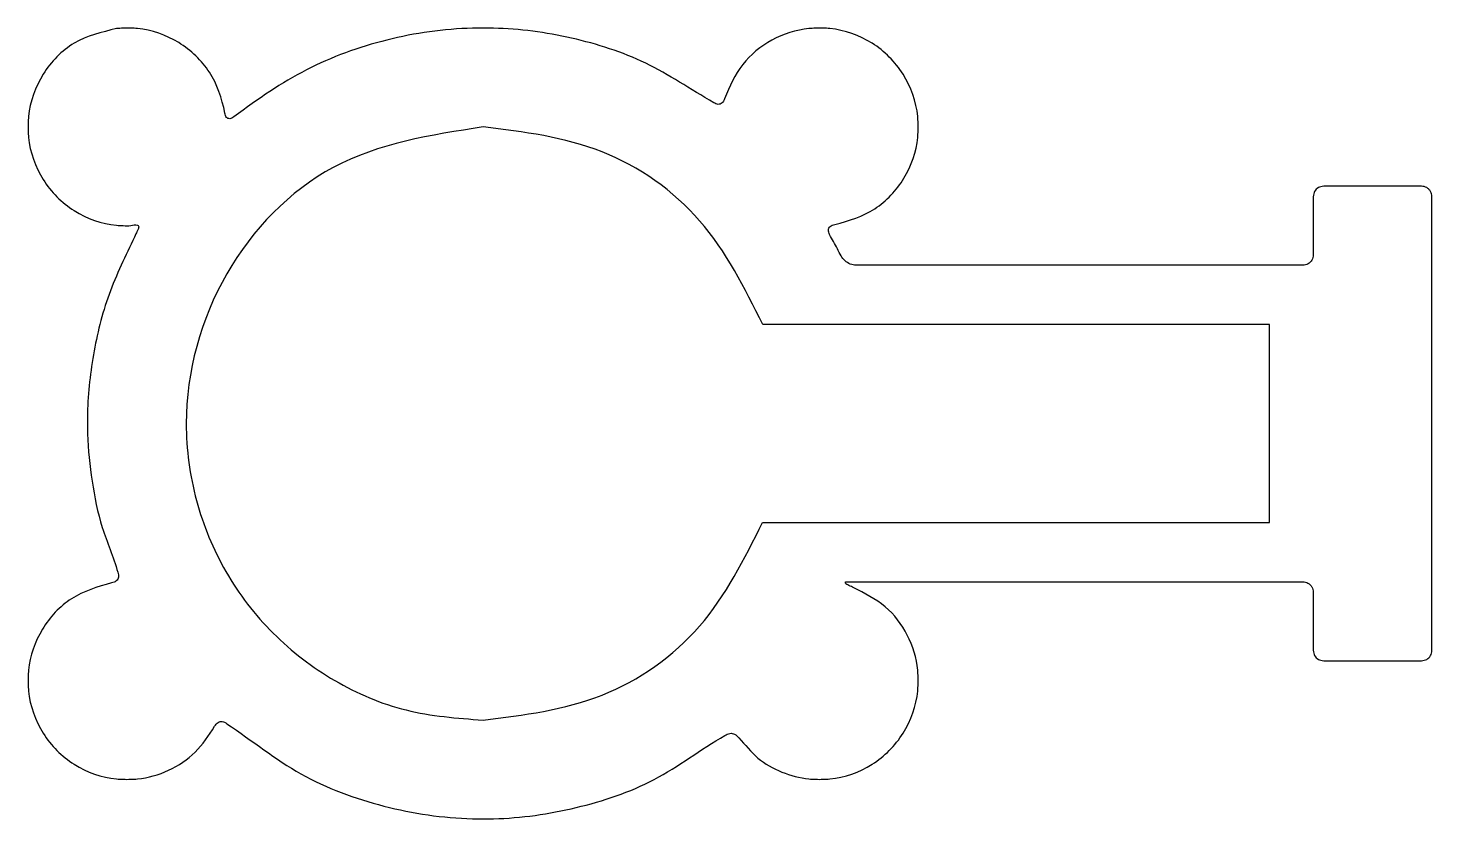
# Model space of a CAD drawing. Extents: x 0.1 to 35.6, y 277 to 297.
import ezdxf

# ---------------------------------------------------------------- set-up
doc = ezdxf.new("R2010")
doc.units = 0
doc.layers.add('LIG', color=7, linetype='CONTINUOUS')
doc.layers.add('PI', color=7, linetype='CONTINUOUS')

msp = doc.modelspace()

# ---------------------------------------------------------------- linework, layer by layer
at = {"layer": 'LIG', "color": 7}
msp.add_lwpolyline([(11.587407, 294.499894)], close=True, dxfattribs=at)
msp.add_lwpolyline([(18.653125, 284.499988), (31.46733, 284.499988), (31.46733, 289.5002), (18.658293, 289.5002)], dxfattribs=at)
for points, knots in [([(11.587407, 294.499894), (10.265422, 294.293502), (7.660658, 293.88684), (4.791517, 290.904506), (3.911714, 287.653338), (4.260633, 285.036698), (5.017638, 283.207527), (6.22289, 281.633743), (7.794521, 280.436406), (9.623888, 279.649409), (10.93109, 279.549792), (11.587407, 279.499776)], [0, 0, 0, 0, 3.921312, 7.726325, 11.647637, 13.610968, 15.558052, 17.521383, 19.484715, 21.431799, 23.39513, 23.39513, 23.39513, 23.39513]), ([(18.658293, 289.5002), (18.196486, 290.427167), (17.281782, 292.263218), (14.651255, 294.123215), (12.615301, 294.373522), (11.587407, 294.499894)], [0, 0, 0, 0, 3.075576, 6.091812, 9.167388, 9.167388, 9.167388, 9.167388]), ([(11.587407, 279.499776), (12.614673, 279.62675), (14.649403, 279.87825), (17.277712, 281.738231), (18.191689, 283.573449), (18.653125, 284.499988)], [0, 0, 0, 0, 3.07398, 6.088707, 9.162687, 9.162687, 9.162687, 9.162687])]:
    msp.add_open_spline(points, degree=3, knots=knots, dxfattribs=at)
at = {"layer": 'PI', "color": 7}
msp.add_lwpolyline([(2.323335, 296.986227)], close=True, dxfattribs=at)
for points in [[(32.568555, 292.735661), (32.568555, 291.264433)], [(35.303788, 293.000244), (32.833138, 293.000244)], [(35.568373, 281.264529), (35.568373, 292.735661)], [(32.303972, 290.99985), (21.017322, 290.99985)], [(20.744987, 282.999824), (32.303972, 282.999824)], [(32.568556, 282.735241), (32.568556, 281.264529)], [(32.833139, 280.999946), (35.30379, 280.999946)]]:
    msp.add_lwpolyline(points, dxfattribs=at)
for points, knots in [([(2.323335, 296.986227), (1.950347, 296.895375), (1.212395, 296.715626), (0.397302, 295.866566), (0.116919, 295.084499), (0.089073, 294.588131), (0.089069, 294.411706), (0.116918, 293.915629), (0.39678, 293.125199), (1.21398, 292.312634), (2.002118, 292.021486), (2.49965, 292.005443), (2.67362, 291.985237), (2.812727, 292.046309), (2.899127, 291.981446), (2.859335, 291.890387), (2.627004, 291.381799), (2.109827, 290.366098), (1.72416, 288.842534), (1.596842, 287.734458), (1.588273, 287.088291), (1.589011, 286.911915), (1.600074, 286.392121), (1.689644, 285.541683), (1.922311, 284.350987), (2.259881, 283.59739), (2.392177, 283.117314), (2.321651, 283.000826), (1.881018, 282.883269), (1.146682, 282.658038), (0.380498, 281.827309), (0.116652, 281.070856), (0.089176, 280.588459), (0.089096, 280.412042), (0.116866, 279.91593), (0.396912, 279.12646), (1.21359, 278.309737), (2.003061, 278.029709), (2.49919, 278.001872), (2.675599, 278.001907), (3.068395, 278.024113), (3.654328, 278.193685), (4.357617, 278.653853), (4.671659, 279.147004), (4.874447, 279.449161), (5.007629, 279.47972), (5.729229, 279.0024), (6.907385, 278.039446), (9.075043, 277.253314), (10.625023, 277.015818), (11.499221, 277.001137), (11.675595, 277.001133), (12.497861, 277.014633), (13.945512, 277.227128), (15.978679, 277.899976), (17.112727, 278.780863), (17.817011, 279.178707), (17.957758, 279.152857), (18.181832, 278.912673), (18.500992, 278.509169), (19.130871, 278.15902), (19.644434, 278.022038), (19.999496, 278.001967), (20.175865, 278.001898), (20.671914, 278.029798), (21.461202, 278.309908), (22.277721, 279.12655), (22.55766, 279.915915), (22.585514, 280.41198), (22.585463, 280.588399), (22.561397, 281.01588), (22.355188, 281.668748), (21.796626, 282.427025), (21.17413, 282.729955), (20.847755, 282.900772), (20.745943, 282.943776), (20.745159, 282.98973), (20.744987, 282.999824)], [0, 0, 0, 0, 1.131231, 2.238122, 3.369348, 3.538922, 3.728716, 3.898256, 5.029487, 6.136377, 7.267604, 7.437174, 7.626962, 7.796494, 7.835679, 7.91469, 8.040759, 9.620043, 11.19449, 12.773774, 12.943421, 13.133245, 13.302893, 14.502783, 15.700537, 16.900427, 17.026324, 17.136762, 17.26453, 18.353931, 19.421356, 20.510755, 20.680317, 20.870101, 21.039637, 22.170869, 23.277759, 24.408986, 24.578559, 24.768352, 24.937889, 25.757861, 26.567878, 27.387849, 27.516055, 27.627403, 27.753722, 30.016803, 32.265865, 34.528945, 34.698596, 34.888424, 35.058075, 37.165316, 39.261196, 41.368439, 41.501367, 41.626301, 41.761081, 42.467659, 43.167732, 43.874311, 44.043833, 44.23359, 44.403117, 45.534177, 46.640907, 47.771962, 47.941535, 48.131328, 48.300865, 49.22521, 50.135597, 51.05994, 51.201083, 51.304863, 51.334075, 51.334075, 51.334075, 51.334075]), ([(21.017322, 290.99985), (20.966626, 291.007329), (20.862518, 291.02269), (20.727649, 291.110011), (20.622698, 291.249495), (20.546864, 291.420819), (20.44871, 291.601326), (20.356955, 291.748008), (20.297273, 291.88678), (20.357462, 292.002742), (20.801102, 292.110074), (21.525551, 292.344484), (22.295015, 293.171783), (22.558013, 293.929236), (22.585438, 294.411664), (22.585498, 294.588084), (22.557709, 295.084136), (22.277753, 295.873505), (21.461282, 296.690159), (20.671979, 296.97034), (20.175916, 296.998215), (19.999497, 296.99816), (19.553863, 296.972754), (18.866778, 296.75054), (18.0816, 296.115275), (17.801762, 295.487142), (17.647597, 295.098944), (17.523632, 295.051808), (16.852405, 295.435543), (15.756031, 296.187369), (13.828158, 296.801305), (12.458166, 296.987216), (11.675593, 296.999327), (11.499218, 296.999366), (10.651275, 296.986422), (9.151361, 296.774423), (7.054802, 296.012166), (5.886922, 295.194409), (5.197112, 294.689602), (5.082995, 294.738831), (5.001577, 295.194667), (4.753491, 295.913787), (3.929685, 296.704263), (3.162254, 296.971007), (2.675686, 296.998085), (2.499216, 296.99891), (2.379717, 296.990293), (2.323335, 296.986227)], [0, 0, 0, 0, 0.152435, 0.313038, 0.465986, 0.670227, 0.874458, 1.0787, 1.199952, 1.300146, 1.423247, 2.51282, 3.580406, 4.669976, 4.839538, 5.029324, 5.19886, 6.32992, 7.436649, 8.567705, 8.737276, 8.927066, 9.096602, 10.075522, 11.038064, 12.016983, 12.141322, 12.244246, 12.366701, 14.354826, 16.333382, 18.321507, 18.491159, 18.68099, 18.850643, 21.034942, 23.206612, 25.390912, 25.506197, 25.592089, 25.709135, 26.811394, 27.890964, 28.99322, 29.162786, 29.352574, 29.522112, 29.522112, 29.522112, 29.522112]), ([(32.833138, 293.000244), (32.786776, 292.992967), (32.695428, 292.978628), (32.590171, 292.873371), (32.575832, 292.782023), (32.568555, 292.735661)], [0, 0, 0, 0, 0.13834, 0.272576, 0.410916, 0.410916, 0.410916, 0.410916]), ([(35.568373, 292.735661), (35.566609, 292.758815), (35.563096, 292.804933), (35.535335, 292.86945), (35.493098, 292.92497), (35.437577, 292.967206), (35.37306, 292.994968), (35.326943, 292.99848), (35.303788, 293.000244)], [0, 0, 0, 0, 0.069262, 0.13795, 0.207211, 0.276473, 0.345161, 0.414423, 0.414423, 0.414423, 0.414423]), ([(32.568555, 291.264433), (32.561278, 291.218071), (32.546939, 291.126723), (32.441682, 291.021466), (32.350334, 291.007127), (32.303972, 290.99985)], [0, 0, 0, 0, 0.13834, 0.272576, 0.410916, 0.410916, 0.410916, 0.410916]), ([(32.303972, 282.999824), (32.327127, 282.99806), (32.373244, 282.994547), (32.437761, 282.966786), (32.493281, 282.92455), (32.535518, 282.869029), (32.563279, 282.804513), (32.566792, 282.758396), (32.568556, 282.735241)], [0, 0, 0, 0, 0.069261, 0.137949, 0.207211, 0.276472, 0.34516, 0.414422, 0.414422, 0.414422, 0.414422]), ([(32.568556, 281.264529), (32.575833, 281.218167), (32.590172, 281.126819), (32.695429, 281.021562), (32.786777, 281.007223), (32.833139, 280.999946)], [0, 0, 0, 0, 0.13834, 0.272576, 0.410916, 0.410916, 0.410916, 0.410916]), ([(35.30379, 280.999946), (35.350152, 281.007223), (35.4415, 281.021562), (35.546757, 281.126819), (35.561096, 281.218167), (35.568373, 281.264529)], [0, 0, 0, 0, 0.13834, 0.272576, 0.410916, 0.410916, 0.410916, 0.410916])]:
    msp.add_open_spline(points, degree=3, knots=knots, dxfattribs=at)

doc.saveas('drawing.dxf')
